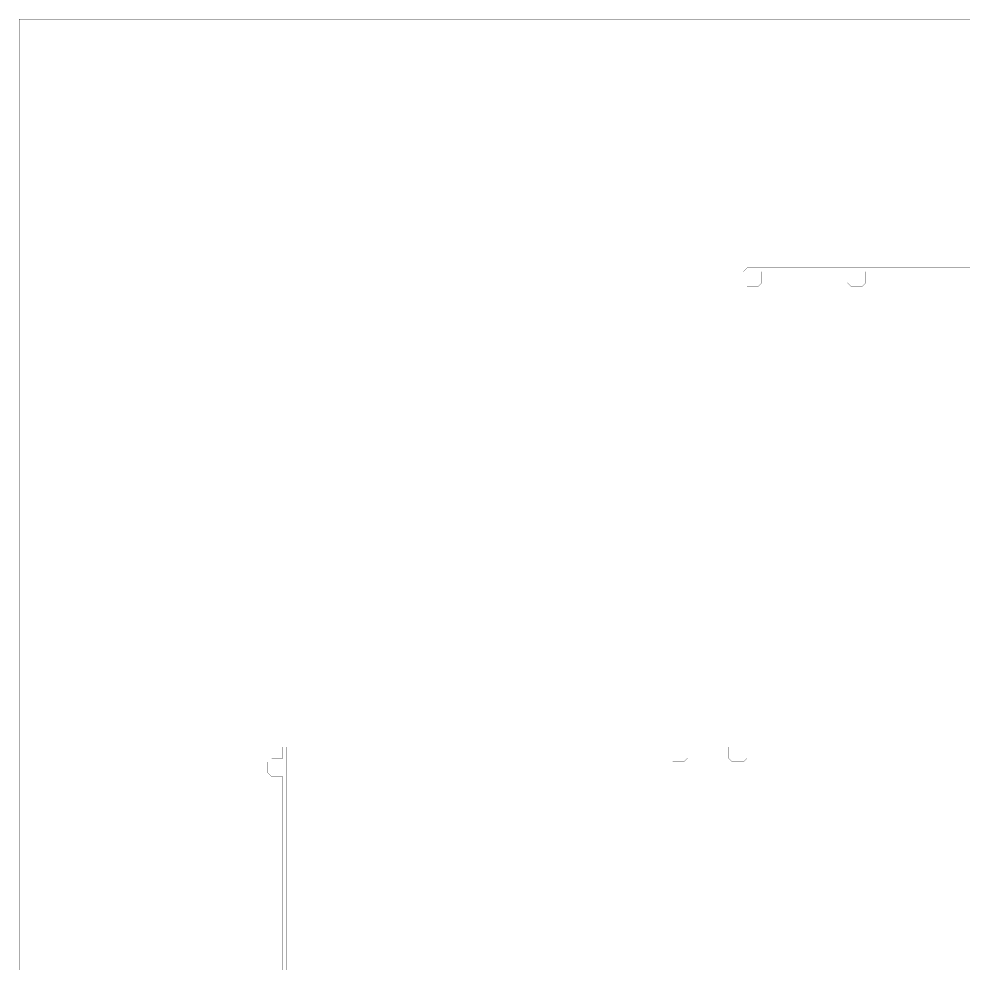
# Model space of a CAD drawing. Header units: metres. Extents: x 0 to 4990, y -4990 to 0.
# Drawn here: x 0 to 2495, y -2495 to 0 of the extents above; entities that cross this region are included whole.
import ezdxf

# ---------------------------------------------------------------- set-up
doc = ezdxf.new("R2010")
doc.units = ezdxf.units.M
doc.layers.add('conductor', color=1, linetype='Continuous')
doc.layers.add('substrate', color=5, linetype='Continuous')

msp = doc.modelspace()

# ---------------------------------------------------------------- linework, layer by layer
at = {"layer": 'conductor', "const_width": 0.5}
msp.add_lwpolyline([(2500, -664.0625), (2490.234375, -664.0625), (2480.46875, -664.0625), (2470.703125, -664.0625), (2460.9375, -664.0625), (2451.171875, -664.0625), (2441.40625, -664.0625), (2431.640625, -664.0625), (2421.875, -664.0625), (2412.109375, -664.0625), (2402.34375, -664.0625), (2392.578125, -664.0625), (2382.8125, -664.0625), (2373.046875, -664.0625), (2363.28125, -664.0625), (2353.515625, -664.0625), (2343.75, -664.0625), (2333.984375, -664.0625), (2324.21875, -664.0625), (2314.453125, -664.0625), (2304.6875, -664.0625), (2294.921875, -664.0625), (2285.15625, -664.0625), (2275.390625, -664.0625), (2265.625, -664.0625), (2255.859375, -664.0625), (2246.09375, -664.0625), (2236.328125, -664.0625), (2226.5625, -664.0625), (2226.5625, -673.828125), (2226.5625, -683.59375), (2226.5625, -693.359375), (2216.796875, -703.125), (2207.03125, -703.125), (2197.265625, -703.125), (2187.5, -703.125), (2177.734375, -693.359375), (2177.734375, -683.59375), (2177.734375, -673.828125), (2177.734375, -664.0625), (2167.96875, -664.0625), (2158.203125, -664.0625), (2148.4375, -664.0625), (2138.671875, -664.0625), (2128.90625, -664.0625), (2119.140625, -664.0625), (2109.375, -664.0625), (2099.609375, -664.0625), (2089.84375, -664.0625), (2080.078125, -664.0625), (2070.3125, -664.0625), (2060.546875, -664.0625), (2050.78125, -664.0625), (2041.015625, -664.0625), (2031.25, -664.0625), (2021.484375, -664.0625), (2011.71875, -664.0625), (2001.953125, -664.0625), (1992.1875, -664.0625), (1982.421875, -664.0625), (1972.65625, -664.0625), (1962.890625, -664.0625), (1953.125, -664.0625), (1953.125, -673.828125), (1953.125, -683.59375), (1953.125, -693.359375), (1943.359375, -703.125), (1933.59375, -703.125), (1923.828125, -703.125), (1914.0625, -703.125), (1914.0625, -712.890625), (1914.0625, -722.65625), (1914.0625, -732.421875), (1914.0625, -742.1875), (1914.0625, -751.953125), (1914.0625, -761.71875), (1914.0625, -771.484375), (1914.0625, -781.25), (1914.0625, -791.015625), (1914.0625, -800.78125), (1914.0625, -810.546875), (1914.0625, -820.3125), (1914.0625, -830.078125), (1914.0625, -839.84375), (1914.0625, -849.609375), (1914.0625, -859.375), (1914.0625, -869.140625), (1914.0625, -878.90625), (1914.0625, -888.671875), (1914.0625, -898.4375), (1914.0625, -908.203125), (1914.0625, -917.96875), (1914.0625, -927.734375), (1914.0625, -937.5), (1914.0625, -947.265625), (1914.0625, -957.03125), (1914.0625, -966.796875), (1914.0625, -976.5625), (1914.0625, -986.328125), (1914.0625, -996.09375), (1914.0625, -1005.859375), (1914.0625, -1015.625), (1914.0625, -1025.390625), (1914.0625, -1035.15625), (1914.0625, -1044.921875), (1914.0625, -1054.6875), (1914.0625, -1064.453125), (1914.0625, -1074.21875), (1914.0625, -1083.984375), (1914.0625, -1093.75), (1914.0625, -1103.515625), (1914.0625, -1113.28125), (1914.0625, -1123.046875), (1914.0625, -1132.8125), (1914.0625, -1142.578125), (1914.0625, -1152.34375), (1914.0625, -1162.109375), (1914.0625, -1171.875), (1914.0625, -1181.640625), (1914.0625, -1191.40625), (1914.0625, -1201.171875), (1914.0625, -1210.9375), (1914.0625, -1220.703125), (1914.0625, -1230.46875), (1914.0625, -1240.234375), (1914.0625, -1250), (1914.0625, -1259.765625), (1914.0625, -1269.53125), (1914.0625, -1279.296875), (1914.0625, -1289.0625), (1914.0625, -1298.828125), (1914.0625, -1308.59375), (1914.0625, -1318.359375), (1914.0625, -1328.125), (1914.0625, -1337.890625), (1914.0625, -1347.65625), (1914.0625, -1357.421875), (1914.0625, -1367.1875), (1914.0625, -1376.953125), (1914.0625, -1386.71875), (1914.0625, -1396.484375), (1914.0625, -1406.25), (1914.0625, -1416.015625), (1914.0625, -1425.78125), (1914.0625, -1435.546875), (1914.0625, -1445.3125), (1914.0625, -1455.078125), (1914.0625, -1464.84375), (1914.0625, -1474.609375), (1914.0625, -1484.375), (1914.0625, -1494.140625), (1914.0625, -1503.90625), (1914.0625, -1513.671875), (1914.0625, -1523.4375), (1914.0625, -1533.203125), (1914.0625, -1542.96875), (1914.0625, -1552.734375), (1914.0625, -1562.5), (1914.0625, -1572.265625), (1914.0625, -1582.03125), (1914.0625, -1591.796875), (1914.0625, -1601.5625), (1914.0625, -1611.328125), (1914.0625, -1621.09375), (1914.0625, -1630.859375), (1914.0625, -1640.625), (1914.0625, -1650.390625), (1914.0625, -1660.15625), (1914.0625, -1669.921875), (1914.0625, -1679.6875), (1914.0625, -1689.453125), (1914.0625, -1699.21875), (1914.0625, -1708.984375), (1914.0625, -1718.75), (1914.0625, -1728.515625), (1914.0625, -1738.28125), (1914.0625, -1748.046875), (1914.0625, -1757.8125), (1914.0625, -1767.578125), (1914.0625, -1777.34375), (1914.0625, -1787.109375), (1914.0625, -1796.875), (1914.0625, -1806.640625), (1914.0625, -1816.40625), (1914.0625, -1826.171875), (1914.0625, -1835.9375), (1914.0625, -1845.703125), (1914.0625, -1855.46875), (1914.0625, -1865.234375), (1914.0625, -1875), (1914.0625, -1884.765625), (1914.0625, -1894.53125), (1914.0625, -1904.296875), (1914.0625, -1914.0625), (1914.0625, -1923.828125), (1914.0625, -1933.59375), (1914.0625, -1943.359375), (1904.296875, -1953.125), (1894.53125, -1953.125), (1884.765625, -1953.125), (1875, -1953.125), (1865.234375, -1943.359375), (1865.234375, -1933.59375), (1865.234375, -1923.828125), (1865.234375, -1914.0625), (1855.46875, -1914.0625), (1845.703125, -1914.0625), (1835.9375, -1914.0625), (1826.171875, -1914.0625), (1816.40625, -1914.0625), (1806.640625, -1914.0625), (1796.875, -1914.0625), (1787.109375, -1914.0625), (1777.34375, -1914.0625), (1767.578125, -1914.0625), (1757.8125, -1914.0625), (1757.8125, -1923.828125), (1757.8125, -1933.59375), (1757.8125, -1943.359375), (1748.046875, -1953.125), (1738.28125, -1953.125), (1728.515625, -1953.125), (1718.75, -1953.125), (1708.984375, -1943.359375), (1708.984375, -1933.59375), (1708.984375, -1923.828125), (1708.984375, -1914.0625), (1699.21875, -1914.0625), (1689.453125, -1914.0625), (1679.6875, -1914.0625), (1669.921875, -1914.0625), (1660.15625, -1914.0625), (1650.390625, -1914.0625), (1640.625, -1914.0625), (1630.859375, -1914.0625), (1621.09375, -1914.0625), (1611.328125, -1914.0625), (1601.5625, -1914.0625), (1591.796875, -1914.0625), (1582.03125, -1914.0625), (1572.265625, -1914.0625), (1562.5, -1914.0625), (1552.734375, -1914.0625), (1542.96875, -1914.0625), (1533.203125, -1914.0625), (1523.4375, -1914.0625), (1513.671875, -1914.0625), (1503.90625, -1914.0625), (1494.140625, -1914.0625), (1484.375, -1914.0625), (1474.609375, -1914.0625), (1464.84375, -1914.0625), (1455.078125, -1914.0625), (1445.3125, -1914.0625), (1435.546875, -1914.0625), (1425.78125, -1914.0625), (1416.015625, -1914.0625), (1406.25, -1914.0625), (1396.484375, -1914.0625), (1386.71875, -1914.0625), (1376.953125, -1914.0625), (1367.1875, -1914.0625), (1357.421875, -1914.0625), (1347.65625, -1914.0625), (1337.890625, -1914.0625), (1328.125, -1914.0625), (1318.359375, -1914.0625), (1308.59375, -1914.0625), (1298.828125, -1914.0625), (1289.0625, -1914.0625), (1279.296875, -1914.0625), (1269.53125, -1914.0625), (1259.765625, -1914.0625), (1250, -1914.0625), (1240.234375, -1914.0625), (1230.46875, -1914.0625), (1220.703125, -1914.0625), (1210.9375, -1914.0625), (1201.171875, -1914.0625), (1191.40625, -1914.0625), (1181.640625, -1914.0625), (1171.875, -1914.0625), (1162.109375, -1914.0625), (1152.34375, -1914.0625), (1142.578125, -1914.0625), (1132.8125, -1914.0625), (1123.046875, -1914.0625), (1113.28125, -1914.0625), (1103.515625, -1914.0625), (1093.75, -1914.0625), (1083.984375, -1914.0625), (1074.21875, -1914.0625), (1064.453125, -1914.0625), (1054.6875, -1914.0625), (1044.921875, -1914.0625), (1035.15625, -1914.0625), (1025.390625, -1914.0625), (1015.625, -1914.0625), (1005.859375, -1914.0625), (996.09375, -1914.0625), (986.328125, -1914.0625), (976.5625, -1914.0625), (966.796875, -1914.0625), (957.03125, -1914.0625), (947.265625, -1914.0625), (937.5, -1914.0625), (927.734375, -1914.0625), (917.96875, -1914.0625), (908.203125, -1914.0625), (898.4375, -1914.0625), (888.671875, -1914.0625), (878.90625, -1914.0625), (869.140625, -1914.0625), (859.375, -1914.0625), (849.609375, -1914.0625), (839.84375, -1914.0625), (830.078125, -1914.0625), (820.3125, -1914.0625), (810.546875, -1914.0625), (800.78125, -1914.0625), (791.015625, -1914.0625), (781.25, -1914.0625), (771.484375, -1914.0625), (761.71875, -1914.0625), (751.953125, -1914.0625), (742.1875, -1914.0625), (732.421875, -1914.0625), (722.65625, -1914.0625), (712.890625, -1914.0625), (703.125, -1914.0625), (703.125, -1923.828125), (703.125, -1933.59375), (703.125, -1943.359375), (703.125, -1953.125), (703.125, -1962.890625), (703.125, -1972.65625), (703.125, -1982.421875), (703.125, -1992.1875), (703.125, -2001.953125), (703.125, -2011.71875), (703.125, -2021.484375), (703.125, -2031.25), (703.125, -2041.015625), (703.125, -2050.78125), (703.125, -2060.546875), (703.125, -2070.3125), (703.125, -2080.078125), (703.125, -2089.84375), (703.125, -2099.609375), (703.125, -2109.375), (703.125, -2119.140625), (703.125, -2128.90625), (703.125, -2138.671875), (703.125, -2148.4375), (703.125, -2158.203125), (703.125, -2167.96875), (703.125, -2177.734375), (703.125, -2187.5), (703.125, -2197.265625), (703.125, -2207.03125), (703.125, -2216.796875), (703.125, -2226.5625), (703.125, -2236.328125), (703.125, -2246.09375), (703.125, -2255.859375), (703.125, -2265.625), (703.125, -2275.390625), (703.125, -2285.15625), (703.125, -2294.921875), (703.125, -2304.6875), (703.125, -2314.453125), (703.125, -2324.21875), (703.125, -2333.984375), (703.125, -2343.75), (703.125, -2353.515625), (703.125, -2363.28125), (703.125, -2373.046875), (703.125, -2382.8125), (703.125, -2392.578125), (703.125, -2402.34375), (703.125, -2412.109375), (703.125, -2421.875), (703.125, -2431.640625), (703.125, -2441.40625), (703.125, -2451.171875), (703.125, -2460.9375), (703.125, -2470.703125), (703.125, -2480.46875), (703.125, -2490.234375), (703.125, -2500)], dxfattribs=at)
at = {"layer": 'substrate', "const_width": 0.5}
for points in [[(2500, 0), (2490.234375, 0), (2480.46875, 0), (2470.703125, 0), (2460.9375, 0), (2451.171875, 0), (2441.40625, 0), (2431.640625, 0), (2421.875, 0), (2412.109375, 0), (2402.34375, 0), (2392.578125, 0), (2382.8125, 0), (2373.046875, 0), (2363.28125, 0), (2353.515625, 0), (2343.75, 0), (2333.984375, 0), (2324.21875, 0), (2314.453125, 0), (2304.6875, 0), (2294.921875, 0), (2285.15625, 0), (2275.390625, 0), (2265.625, 0), (2255.859375, 0), (2246.09375, 0), (2236.328125, 0), (2226.5625, 0), (2216.796875, 0), (2207.03125, 0), (2197.265625, 0), (2187.5, 0), (2177.734375, 0), (2167.96875, 0), (2158.203125, 0), (2148.4375, 0), (2138.671875, 0), (2128.90625, 0), (2119.140625, 0), (2109.375, 0), (2099.609375, 0), (2089.84375, 0), (2080.078125, 0), (2070.3125, 0), (2060.546875, 0), (2050.78125, 0), (2041.015625, 0), (2031.25, 0), (2021.484375, 0), (2011.71875, 0), (2001.953125, 0), (1992.1875, 0), (1982.421875, 0), (1972.65625, 0), (1962.890625, 0), (1953.125, 0), (1943.359375, 0), (1933.59375, 0), (1923.828125, 0), (1914.0625, 0), (1904.296875, 0), (1894.53125, 0), (1884.765625, 0), (1875, 0), (1865.234375, 0), (1855.46875, 0), (1845.703125, 0), (1835.9375, 0), (1826.171875, 0), (1816.40625, 0), (1806.640625, 0), (1796.875, 0), (1787.109375, 0), (1777.34375, 0), (1767.578125, 0), (1757.8125, 0), (1748.046875, 0), (1738.28125, 0), (1728.515625, 0), (1718.75, 0), (1708.984375, 0), (1699.21875, 0), (1689.453125, 0), (1679.6875, 0), (1669.921875, 0), (1660.15625, 0), (1650.390625, 0), (1640.625, 0), (1630.859375, 0), (1621.09375, 0), (1611.328125, 0), (1601.5625, 0), (1591.796875, 0), (1582.03125, 0), (1572.265625, 0), (1562.5, 0), (1552.734375, 0), (1542.96875, 0), (1533.203125, 0), (1523.4375, 0), (1513.671875, 0), (1503.90625, 0), (1494.140625, 0), (1484.375, 0), (1474.609375, 0), (1464.84375, 0), (1455.078125, 0), (1445.3125, 0), (1435.546875, 0), (1425.78125, 0), (1416.015625, 0), (1406.25, 0), (1396.484375, 0), (1386.71875, 0), (1376.953125, 0), (1367.1875, 0), (1357.421875, 0), (1347.65625, 0), (1337.890625, 0), (1328.125, 0), (1318.359375, 0), (1308.59375, 0), (1298.828125, 0), (1289.0625, 0), (1279.296875, 0), (1269.53125, 0), (1259.765625, 0), (1250, 0), (1240.234375, 0), (1230.46875, 0), (1220.703125, 0), (1210.9375, 0), (1201.171875, 0), (1191.40625, 0), (1181.640625, 0), (1171.875, 0), (1162.109375, 0), (1152.34375, 0), (1142.578125, 0), (1132.8125, 0), (1123.046875, 0), (1113.28125, 0), (1103.515625, 0), (1093.75, 0), (1083.984375, 0), (1074.21875, 0), (1064.453125, 0), (1054.6875, 0), (1044.921875, 0), (1035.15625, 0), (1025.390625, 0), (1015.625, 0), (1005.859375, 0), (996.09375, 0), (986.328125, 0), (976.5625, 0), (966.796875, 0), (957.03125, 0), (947.265625, 0), (937.5, 0), (927.734375, 0), (917.96875, 0), (908.203125, 0), (898.4375, 0), (888.671875, 0), (878.90625, 0), (869.140625, 0), (859.375, 0), (849.609375, 0), (839.84375, 0), (830.078125, 0), (820.3125, 0), (810.546875, 0), (800.78125, 0), (791.015625, 0), (781.25, 0), (771.484375, 0), (761.71875, 0), (751.953125, 0), (742.1875, 0), (732.421875, 0), (722.65625, 0), (712.890625, 0), (703.125, 0), (693.359375, 0), (683.59375, 0), (673.828125, 0), (664.0625, 0), (654.296875, 0), (644.53125, 0), (634.765625, 0), (625, 0), (615.234375, 0), (605.46875, 0), (595.703125, 0), (585.9375, 0), (576.171875, 0), (566.40625, 0), (556.640625, 0), (546.875, 0), (537.109375, 0), (527.34375, 0), (517.578125, 0), (507.8125, 0), (498.046875, 0), (488.28125, 0), (478.515625, 0), (468.75, 0), (458.984375, 0), (449.21875, 0), (439.453125, 0), (429.6875, 0), (419.921875, 0), (410.15625, 0), (400.390625, 0), (390.625, 0), (380.859375, 0), (371.09375, 0), (361.328125, 0), (351.5625, 0), (341.796875, 0), (332.03125, 0), (322.265625, 0), (312.5, 0), (302.734375, 0), (292.96875, 0), (283.203125, 0), (273.4375, 0), (263.671875, 0), (253.90625, 0), (244.140625, 0), (234.375, 0), (224.609375, 0), (214.84375, 0), (205.078125, 0), (195.3125, 0), (185.546875, 0), (175.78125, 0), (166.015625, 0), (156.25, 0), (146.484375, 0), (136.71875, 0), (126.953125, 0), (117.1875, 0), (107.421875, 0), (97.65625, 0), (87.890625, 0), (78.125, 0), (68.359375, 0), (58.59375, 0), (48.828125, 0), (39.0625, 0), (29.296875, 0), (19.53125, 0), (9.765625, 0), (0, 0), (0, -9.765625), (0, -19.53125), (0, -29.296875), (0, -39.0625), (0, -48.828125), (0, -58.59375), (0, -68.359375), (0, -78.125), (0, -87.890625), (0, -97.65625), (0, -107.421875), (0, -117.1875), (0, -126.953125), (0, -136.71875), (0, -146.484375), (0, -156.25), (0, -166.015625), (0, -175.78125), (0, -185.546875), (0, -195.3125), (0, -205.078125), (0, -214.84375), (0, -224.609375), (0, -234.375), (0, -244.140625), (0, -253.90625), (0, -263.671875), (0, -273.4375), (0, -283.203125), (0, -292.96875), (0, -302.734375), (0, -312.5), (0, -322.265625), (0, -332.03125), (0, -341.796875), (0, -351.5625), (0, -361.328125), (0, -371.09375), (0, -380.859375), (0, -390.625), (0, -400.390625), (0, -410.15625), (0, -419.921875), (0, -429.6875), (0, -439.453125), (0, -449.21875), (0, -458.984375), (0, -468.75), (0, -478.515625), (0, -488.28125), (0, -498.046875), (0, -507.8125), (0, -517.578125), (0, -527.34375), (0, -537.109375), (0, -546.875), (0, -556.640625), (0, -566.40625), (0, -576.171875), (0, -585.9375), (0, -595.703125), (0, -605.46875), (0, -615.234375), (0, -625), (0, -634.765625), (0, -644.53125), (0, -654.296875), (0, -664.0625), (0, -673.828125), (0, -683.59375), (0, -693.359375), (0, -703.125), (0, -712.890625), (0, -722.65625), (0, -732.421875), (0, -742.1875), (0, -751.953125), (0, -761.71875), (0, -771.484375), (0, -781.25), (0, -791.015625), (0, -800.78125), (0, -810.546875), (0, -820.3125), (0, -830.078125), (0, -839.84375), (0, -849.609375), (0, -859.375), (0, -869.140625), (0, -878.90625), (0, -888.671875), (0, -898.4375), (0, -908.203125), (0, -917.96875), (0, -927.734375), (0, -937.5), (0, -947.265625), (0, -957.03125), (0, -966.796875), (0, -976.5625), (0, -986.328125), (0, -996.09375), (0, -1005.859375), (0, -1015.625), (0, -1025.390625), (0, -1035.15625), (0, -1044.921875), (0, -1054.6875), (0, -1064.453125), (0, -1074.21875), (0, -1083.984375), (0, -1093.75), (0, -1103.515625), (0, -1113.28125), (0, -1123.046875), (0, -1132.8125), (0, -1142.578125), (0, -1152.34375), (0, -1162.109375), (0, -1171.875), (0, -1181.640625), (0, -1191.40625), (0, -1201.171875), (0, -1210.9375), (0, -1220.703125), (0, -1230.46875), (0, -1240.234375), (0, -1250), (0, -1259.765625), (0, -1269.53125), (0, -1279.296875), (0, -1289.0625), (0, -1298.828125), (0, -1308.59375), (0, -1318.359375), (0, -1328.125), (0, -1337.890625), (0, -1347.65625), (0, -1357.421875), (0, -1367.1875), (0, -1376.953125), (0, -1386.71875), (0, -1396.484375), (0, -1406.25), (0, -1416.015625), (0, -1425.78125), (0, -1435.546875), (0, -1445.3125), (0, -1455.078125), (0, -1464.84375), (0, -1474.609375), (0, -1484.375), (0, -1494.140625), (0, -1503.90625), (0, -1513.671875), (0, -1523.4375), (0, -1533.203125), (0, -1542.96875), (0, -1552.734375), (0, -1562.5), (0, -1572.265625), (0, -1582.03125), (0, -1591.796875), (0, -1601.5625), (0, -1611.328125), (0, -1621.09375), (0, -1630.859375), (0, -1640.625), (0, -1650.390625), (0, -1660.15625), (0, -1669.921875), (0, -1679.6875), (0, -1689.453125), (0, -1699.21875), (0, -1708.984375), (0, -1718.75), (0, -1728.515625), (0, -1738.28125), (0, -1748.046875), (0, -1757.8125), (0, -1767.578125), (0, -1777.34375), (0, -1787.109375), (0, -1796.875), (0, -1806.640625), (0, -1816.40625), (0, -1826.171875), (0, -1835.9375), (0, -1845.703125), (0, -1855.46875), (0, -1865.234375), (0, -1875), (0, -1884.765625), (0, -1894.53125), (0, -1904.296875), (0, -1914.0625), (0, -1923.828125), (0, -1933.59375), (0, -1943.359375), (0, -1953.125), (0, -1962.890625), (0, -1972.65625), (0, -1982.421875), (0, -1992.1875), (0, -2001.953125), (0, -2011.71875), (0, -2021.484375), (0, -2031.25), (0, -2041.015625), (0, -2050.78125), (0, -2060.546875), (0, -2070.3125), (0, -2080.078125), (0, -2089.84375), (0, -2099.609375), (0, -2109.375), (0, -2119.140625), (0, -2128.90625), (0, -2138.671875), (0, -2148.4375), (0, -2158.203125), (0, -2167.96875), (0, -2177.734375), (0, -2187.5), (0, -2197.265625), (0, -2207.03125), (0, -2216.796875), (0, -2226.5625), (0, -2236.328125), (0, -2246.09375), (0, -2255.859375), (0, -2265.625), (0, -2275.390625), (0, -2285.15625), (0, -2294.921875), (0, -2304.6875), (0, -2314.453125), (0, -2324.21875), (0, -2333.984375), (0, -2343.75), (0, -2353.515625), (0, -2363.28125), (0, -2373.046875), (0, -2382.8125), (0, -2392.578125), (0, -2402.34375), (0, -2412.109375), (0, -2421.875), (0, -2431.640625), (0, -2441.40625), (0, -2451.171875), (0, -2460.9375), (0, -2470.703125), (0, -2480.46875), (0, -2490.234375), (0, -2500)], [(693.359375, -2500), (693.359375, -2490.234375), (693.359375, -2480.46875), (693.359375, -2470.703125), (693.359375, -2460.9375), (693.359375, -2451.171875), (693.359375, -2441.40625), (693.359375, -2431.640625), (693.359375, -2421.875), (693.359375, -2412.109375), (693.359375, -2402.34375), (693.359375, -2392.578125), (693.359375, -2382.8125), (693.359375, -2373.046875), (693.359375, -2363.28125), (693.359375, -2353.515625), (693.359375, -2343.75), (693.359375, -2333.984375), (693.359375, -2324.21875), (693.359375, -2314.453125), (693.359375, -2304.6875), (693.359375, -2294.921875), (693.359375, -2285.15625), (693.359375, -2275.390625), (693.359375, -2265.625), (693.359375, -2255.859375), (693.359375, -2246.09375), (693.359375, -2236.328125), (693.359375, -2226.5625), (693.359375, -2216.796875), (693.359375, -2207.03125), (693.359375, -2197.265625), (693.359375, -2187.5), (693.359375, -2177.734375), (693.359375, -2167.96875), (693.359375, -2158.203125), (693.359375, -2148.4375), (693.359375, -2138.671875), (693.359375, -2128.90625), (693.359375, -2119.140625), (693.359375, -2109.375), (693.359375, -2099.609375), (693.359375, -2089.84375), (693.359375, -2080.078125), (693.359375, -2070.3125), (693.359375, -2060.546875), (693.359375, -2050.78125), (693.359375, -2041.015625), (693.359375, -2031.25), (693.359375, -2021.484375), (693.359375, -2011.71875), (693.359375, -2001.953125), (693.359375, -1992.1875), (683.59375, -1992.1875), (673.828125, -1992.1875), (664.0625, -1992.1875), (654.296875, -1982.421875), (654.296875, -1972.65625), (654.296875, -1962.890625), (654.296875, -1953.125), (664.0625, -1943.359375), (673.828125, -1943.359375), (683.59375, -1943.359375), (693.359375, -1943.359375), (693.359375, -1933.59375), (693.359375, -1923.828125), (693.359375, -1914.0625), (703.125, -1904.296875), (712.890625, -1904.296875), (722.65625, -1904.296875), (732.421875, -1904.296875), (742.1875, -1904.296875), (751.953125, -1904.296875), (761.71875, -1904.296875), (771.484375, -1904.296875), (781.25, -1904.296875), (791.015625, -1904.296875), (800.78125, -1904.296875), (810.546875, -1904.296875), (820.3125, -1904.296875), (830.078125, -1904.296875), (839.84375, -1904.296875), (849.609375, -1904.296875), (859.375, -1904.296875), (869.140625, -1904.296875), (878.90625, -1904.296875), (888.671875, -1904.296875), (898.4375, -1904.296875), (908.203125, -1904.296875), (917.96875, -1904.296875), (927.734375, -1904.296875), (937.5, -1904.296875), (947.265625, -1904.296875), (957.03125, -1904.296875), (966.796875, -1904.296875), (976.5625, -1904.296875), (986.328125, -1904.296875), (996.09375, -1904.296875), (1005.859375, -1904.296875), (1015.625, -1904.296875), (1025.390625, -1904.296875), (1035.15625, -1904.296875), (1044.921875, -1904.296875), (1054.6875, -1904.296875), (1064.453125, -1904.296875), (1074.21875, -1904.296875), (1083.984375, -1904.296875), (1093.75, -1904.296875), (1103.515625, -1904.296875), (1113.28125, -1904.296875), (1123.046875, -1904.296875), (1132.8125, -1904.296875), (1142.578125, -1904.296875), (1152.34375, -1904.296875), (1162.109375, -1904.296875), (1171.875, -1904.296875), (1181.640625, -1904.296875), (1191.40625, -1904.296875), (1201.171875, -1904.296875), (1210.9375, -1904.296875), (1220.703125, -1904.296875), (1230.46875, -1904.296875), (1240.234375, -1904.296875), (1250, -1904.296875), (1259.765625, -1904.296875), (1269.53125, -1904.296875), (1279.296875, -1904.296875), (1289.0625, -1904.296875), (1298.828125, -1904.296875), (1308.59375, -1904.296875), (1318.359375, -1904.296875), (1328.125, -1904.296875), (1337.890625, -1904.296875), (1347.65625, -1904.296875), (1357.421875, -1904.296875), (1367.1875, -1904.296875), (1376.953125, -1904.296875), (1386.71875, -1904.296875), (1396.484375, -1904.296875), (1406.25, -1904.296875), (1416.015625, -1904.296875), (1425.78125, -1904.296875), (1435.546875, -1904.296875), (1445.3125, -1904.296875), (1455.078125, -1904.296875), (1464.84375, -1904.296875), (1474.609375, -1904.296875), (1484.375, -1904.296875), (1494.140625, -1904.296875), (1503.90625, -1904.296875), (1513.671875, -1904.296875), (1523.4375, -1904.296875), (1533.203125, -1904.296875), (1542.96875, -1904.296875), (1552.734375, -1904.296875), (1562.5, -1904.296875), (1572.265625, -1904.296875), (1582.03125, -1904.296875), (1591.796875, -1904.296875), (1601.5625, -1904.296875), (1611.328125, -1904.296875), (1621.09375, -1904.296875), (1630.859375, -1904.296875), (1640.625, -1904.296875), (1650.390625, -1904.296875), (1660.15625, -1904.296875), (1669.921875, -1904.296875), (1679.6875, -1904.296875), (1689.453125, -1904.296875), (1699.21875, -1904.296875), (1708.984375, -1904.296875), (1718.75, -1904.296875), (1728.515625, -1904.296875), (1738.28125, -1904.296875), (1748.046875, -1904.296875), (1757.8125, -1904.296875), (1767.578125, -1904.296875), (1777.34375, -1904.296875), (1787.109375, -1904.296875), (1796.875, -1904.296875), (1806.640625, -1904.296875), (1816.40625, -1904.296875), (1826.171875, -1904.296875), (1835.9375, -1904.296875), (1845.703125, -1904.296875), (1855.46875, -1904.296875), (1865.234375, -1904.296875), (1875, -1904.296875), (1884.765625, -1904.296875), (1894.53125, -1904.296875), (1904.296875, -1904.296875), (1904.296875, -1894.53125), (1904.296875, -1884.765625), (1904.296875, -1875), (1904.296875, -1865.234375), (1904.296875, -1855.46875), (1904.296875, -1845.703125), (1904.296875, -1835.9375), (1904.296875, -1826.171875), (1904.296875, -1816.40625), (1904.296875, -1806.640625), (1904.296875, -1796.875), (1904.296875, -1787.109375), (1904.296875, -1777.34375), (1904.296875, -1767.578125), (1904.296875, -1757.8125), (1904.296875, -1748.046875), (1904.296875, -1738.28125), (1904.296875, -1728.515625), (1904.296875, -1718.75), (1904.296875, -1708.984375), (1904.296875, -1699.21875), (1904.296875, -1689.453125), (1904.296875, -1679.6875), (1904.296875, -1669.921875), (1904.296875, -1660.15625), (1904.296875, -1650.390625), (1904.296875, -1640.625), (1904.296875, -1630.859375), (1904.296875, -1621.09375), (1904.296875, -1611.328125), (1904.296875, -1601.5625), (1904.296875, -1591.796875), (1904.296875, -1582.03125), (1904.296875, -1572.265625), (1904.296875, -1562.5), (1904.296875, -1552.734375), (1904.296875, -1542.96875), (1904.296875, -1533.203125), (1904.296875, -1523.4375), (1904.296875, -1513.671875), (1904.296875, -1503.90625), (1904.296875, -1494.140625), (1904.296875, -1484.375), (1904.296875, -1474.609375), (1904.296875, -1464.84375), (1904.296875, -1455.078125), (1904.296875, -1445.3125), (1904.296875, -1435.546875), (1904.296875, -1425.78125), (1904.296875, -1416.015625), (1904.296875, -1406.25), (1904.296875, -1396.484375), (1904.296875, -1386.71875), (1904.296875, -1376.953125), (1904.296875, -1367.1875), (1904.296875, -1357.421875), (1904.296875, -1347.65625), (1904.296875, -1337.890625), (1904.296875, -1328.125), (1904.296875, -1318.359375), (1904.296875, -1308.59375), (1904.296875, -1298.828125), (1904.296875, -1289.0625), (1904.296875, -1279.296875), (1904.296875, -1269.53125), (1904.296875, -1259.765625), (1904.296875, -1250), (1904.296875, -1240.234375), (1904.296875, -1230.46875), (1904.296875, -1220.703125), (1904.296875, -1210.9375), (1904.296875, -1201.171875), (1904.296875, -1191.40625), (1904.296875, -1181.640625), (1904.296875, -1171.875), (1904.296875, -1162.109375), (1904.296875, -1152.34375), (1904.296875, -1142.578125), (1904.296875, -1132.8125), (1904.296875, -1123.046875), (1904.296875, -1113.28125), (1904.296875, -1103.515625), (1904.296875, -1093.75), (1904.296875, -1083.984375), (1904.296875, -1074.21875), (1904.296875, -1064.453125), (1904.296875, -1054.6875), (1904.296875, -1044.921875), (1904.296875, -1035.15625), (1904.296875, -1025.390625), (1904.296875, -1015.625), (1904.296875, -1005.859375), (1904.296875, -996.09375), (1904.296875, -986.328125), (1904.296875, -976.5625), (1904.296875, -966.796875), (1904.296875, -957.03125), (1904.296875, -947.265625), (1904.296875, -937.5), (1904.296875, -927.734375), (1904.296875, -917.96875), (1904.296875, -908.203125), (1904.296875, -898.4375), (1904.296875, -888.671875), (1904.296875, -878.90625), (1904.296875, -869.140625), (1904.296875, -859.375), (1904.296875, -849.609375), (1904.296875, -839.84375), (1904.296875, -830.078125), (1904.296875, -820.3125), (1904.296875, -810.546875), (1904.296875, -800.78125), (1904.296875, -791.015625), (1904.296875, -781.25), (1904.296875, -771.484375), (1904.296875, -761.71875), (1904.296875, -751.953125), (1904.296875, -742.1875), (1904.296875, -732.421875), (1904.296875, -722.65625), (1904.296875, -712.890625), (1904.296875, -703.125), (1904.296875, -693.359375), (1904.296875, -683.59375), (1904.296875, -673.828125), (1904.296875, -664.0625), (1914.0625, -654.296875), (1923.828125, -654.296875), (1933.59375, -654.296875), (1943.359375, -654.296875), (1953.125, -654.296875), (1962.890625, -654.296875), (1972.65625, -654.296875), (1982.421875, -654.296875), (1992.1875, -654.296875), (2001.953125, -654.296875), (2011.71875, -654.296875), (2021.484375, -654.296875), (2031.25, -654.296875), (2041.015625, -654.296875), (2050.78125, -654.296875), (2060.546875, -654.296875), (2070.3125, -654.296875), (2080.078125, -654.296875), (2089.84375, -654.296875), (2099.609375, -654.296875), (2109.375, -654.296875), (2119.140625, -654.296875), (2128.90625, -654.296875), (2138.671875, -654.296875), (2148.4375, -654.296875), (2158.203125, -654.296875), (2167.96875, -654.296875), (2177.734375, -654.296875), (2187.5, -654.296875), (2197.265625, -654.296875), (2207.03125, -654.296875), (2216.796875, -654.296875), (2226.5625, -654.296875), (2236.328125, -654.296875), (2246.09375, -654.296875), (2255.859375, -654.296875), (2265.625, -654.296875), (2275.390625, -654.296875), (2285.15625, -654.296875), (2294.921875, -654.296875), (2304.6875, -654.296875), (2314.453125, -654.296875), (2324.21875, -654.296875), (2333.984375, -654.296875), (2343.75, -654.296875), (2353.515625, -654.296875), (2363.28125, -654.296875), (2373.046875, -654.296875), (2382.8125, -654.296875), (2392.578125, -654.296875), (2402.34375, -654.296875), (2412.109375, -654.296875), (2421.875, -654.296875), (2431.640625, -654.296875), (2441.40625, -654.296875), (2451.171875, -654.296875), (2460.9375, -654.296875), (2470.703125, -654.296875), (2480.46875, -654.296875), (2490.234375, -654.296875), (2500, -654.296875)]]:
    msp.add_lwpolyline(points, dxfattribs=at)

doc.saveas('drawing.dxf')
